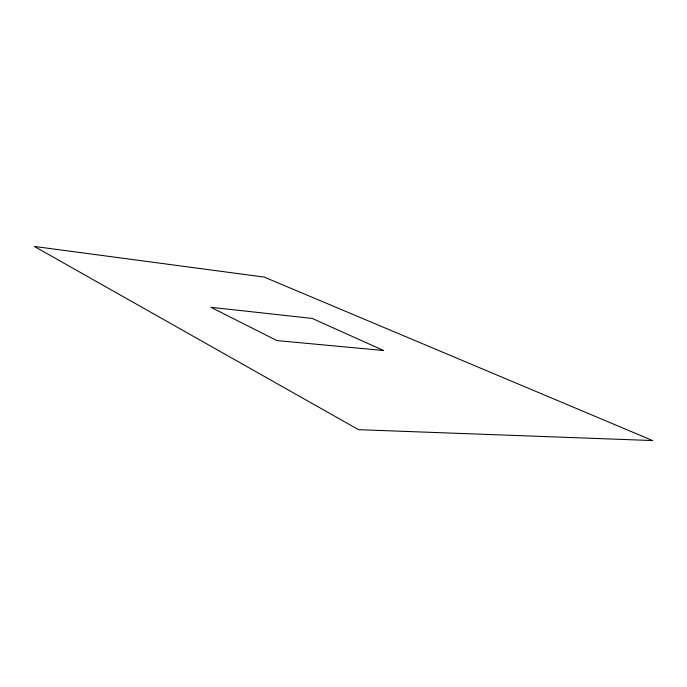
<?xml version="1.0" encoding="UTF-8"?>
<svg xmlns="http://www.w3.org/2000/svg" width="687" height="687" viewBox="0 0 687 687"><rect width="100%" height="100%" fill="white"/><g stroke="black" fill="none" stroke-linecap="round" stroke-linejoin="round"><path stroke-width="1.03" d="M652.65 440.556L358.537 429.676L34.35 246.444L264.169 277.076L652.65 440.556M383.552 350.499L276.938 340.58L210.849 307.287L312.224 318.433L383.552 350.499"/></g></svg>
